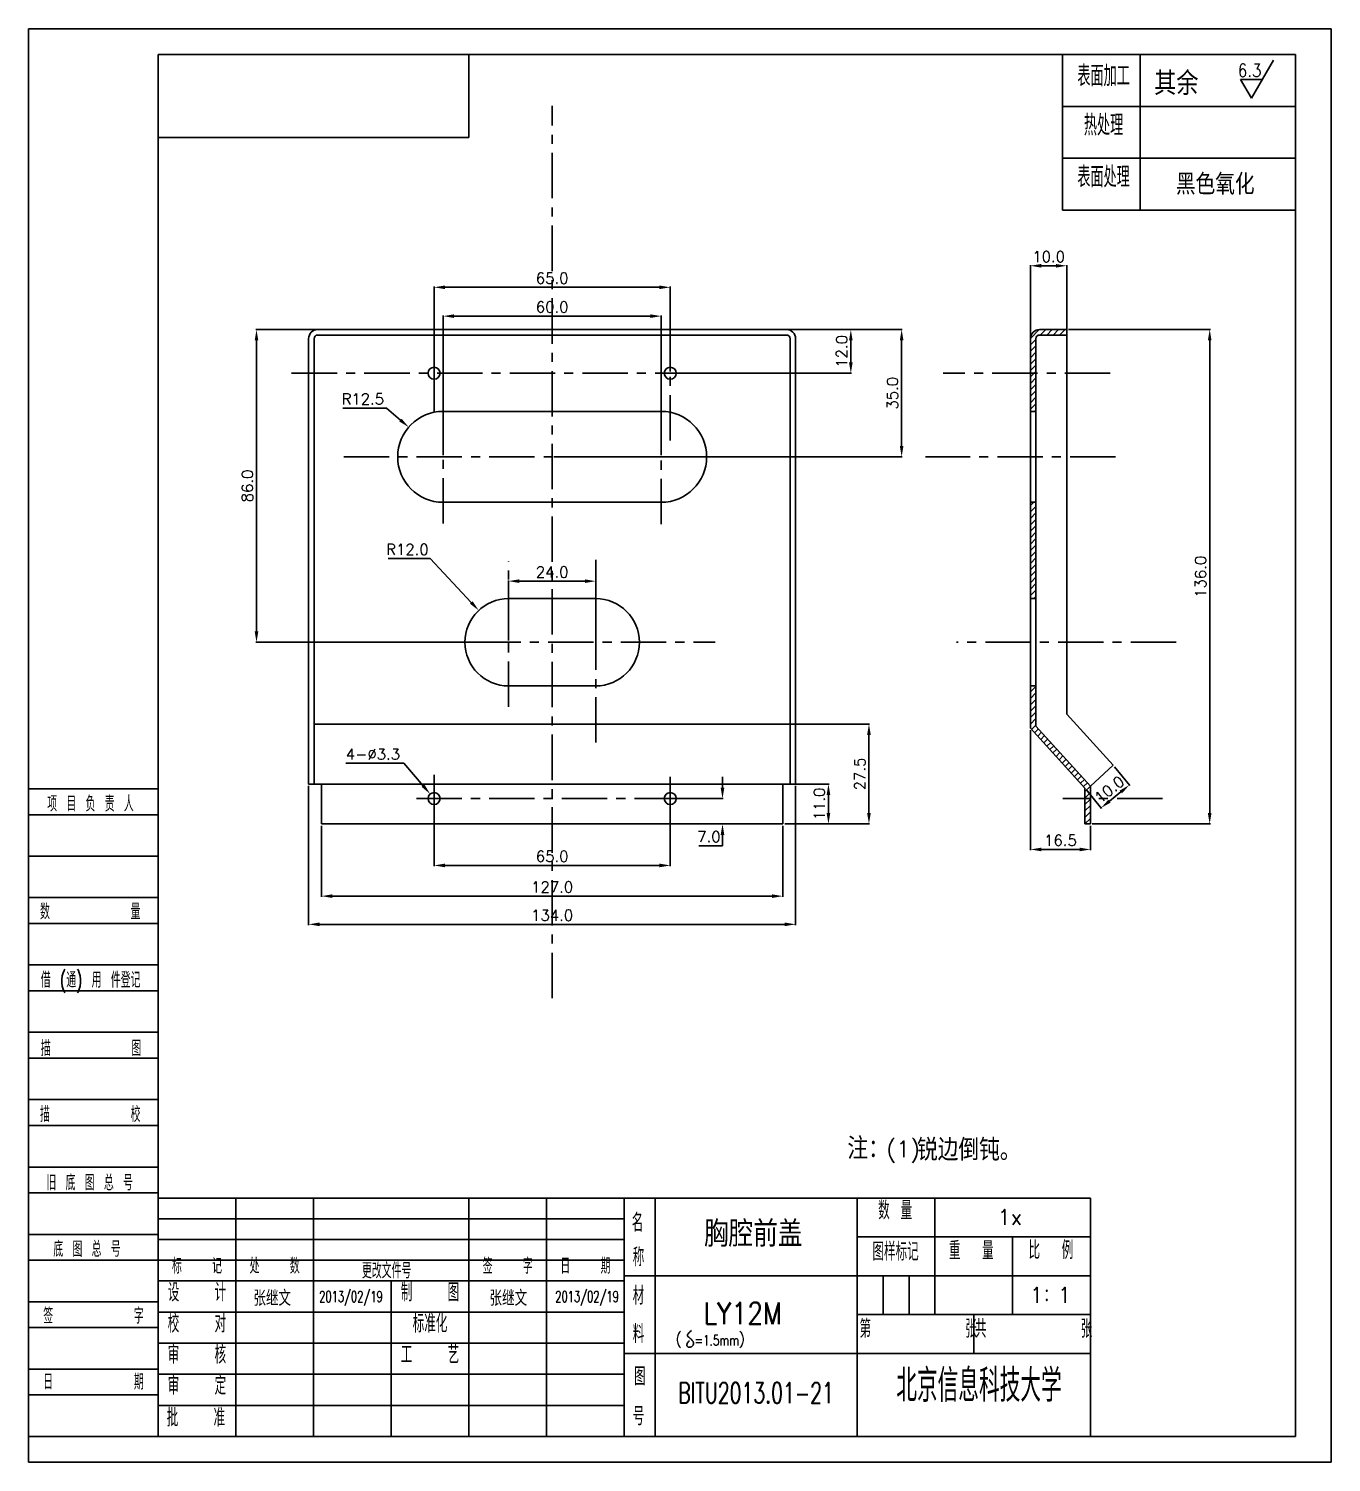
# Model space of a CAD drawing. Extents: x 2854 to 5858, y -1165 to 723.
# Drawn here: x 4262.7 to 4621.1, y -195.5 to 198.8 of the extents above; entities that cross this region are included whole.
import ezdxf
from ezdxf.enums import TextEntityAlignment as Align

# ---------------------------------------------------------------- set-up
doc = ezdxf.new("R2010")
doc.units = 0
doc.header["$MEASUREMENT"] = 0
doc.linetypes.add('PF_CENTER', pattern=[2, 1.25, -0.25, 0.25, -0.25])
doc.layers.get('0').update_dxf_attribs({"linetype": 'CONTINUOUS'})
doc.layers.get('DEFPOINTS').update_dxf_attribs({"linetype": 'CONTINUOUS'})
for name, color, linetype in [('SMPEN_CENTER', 4, 'PF_CENTER'), ('SMPEN_DIM', 3, 'CONTINUOUS'), ('SMPEN_HATCH', 6, 'CONTINUOUS'), ('SMPEN_TEXT', 6, 'CONTINUOUS'), ('SMPEN_THICK', 7, 'CONTINUOUS')]:
    doc.layers.add(name, color=color, linetype=linetype)
doc.styles.get("Standard").update_dxf_attribs({"font": 'txt.shx', "bigfont": 'hshztxt.shx'})
doc.styles.add('STYLE1', font='complex.shx', dxfattribs={"bigfont": 'hzdx.shx'})
doc.dimstyles.get("Standard").update_dxf_attribs({"dimtxt": 3, "dimasz": 3, "dimexe": 0.18, "dimexo": 0.5, "dimgap": 1, "dimtad": 1, "dimtoh": 1, "dimdec": 1, "dimzin": 0, "dimdsep": 46, "dimtxsty": 'Standard', "dimcen": 0, "dimadec": 1, "dimazin": 0, "dimtfac": 1, "dimtdec": 1, "dimtofl": 0, "dimtmove": 0, "dimatfit": 3, "dimfxl": 0, "dimtolj": 1, "dimtzin": 0, "dimarcsym": 0})
doc.dimstyles.new('STANDARD$0', dxfattribs={"dimtxt": 3, "dimasz": 3, "dimexe": 0.18, "dimexo": 0.5, "dimgap": 1, "dimtad": 1, "dimtoh": 1, "dimdec": 1, "dimzin": 0, "dimdsep": 46, "dimtxsty": 'Standard', "dimcen": 0, "dimadec": 1, "dimazin": 0, "dimtfac": 1, "dimtdec": 1, "dimtofl": 0, "dimtmove": 0, "dimatfit": 3, "dimfxl": 0, "dimtolj": 1, "dimtzin": 0, "dimarcsym": 0})

# ---------------------------------------------------------------- blocks, each defined once
blk = doc.blocks.new('ADDBOX3')
at = {"layer": 'SMPEN_THICK', "ltscale": 8}
for p, q in [((-45, -30), (-45, 0)), ((-30, 0), (-30, -30)), ((-45, -10), (0, -10)), ((-45, -20), (0, -20)), ((0, -30), (-45, -30))]:
    blk.add_line(p, q, dxfattribs=at)
at = {"layer": 'SMPEN_TEXT', "ltscale": 8, "width": 0.667}
for s, p in [('表面加工', (-37.05, -7.32)), ('热处理', (-37.05, -16.82)), ('表面处理', (-37.05, -26.82))]:
    blk.add_text(s, height=4, dxfattribs=at).set_placement(p, align=Align.BOTTOM_CENTER)
at = {"layer": 'SMPEN_TEXT', "ltscale": 8}
for tag, p in [('HEATTREATMENT', (-15.54, -17.14)), ('SURFACETREATMENT', (-13.33, -26.97))]:
    blk.add_attdef(tag, text='', height=3.5, dxfattribs=at).set_placement(p, align=Align.BOTTOM_CENTER)
blk = doc.blocks.new('ADDBOX')
for p, q in [((0, 125), (0, 0)), ((0, 125), (25, 125)), ((25, 0), (25, 125))]:
    blk.add_line(p, q)
at = {"color": 1}
for p, q in [((0, 120), (25, 120)), ((0, 99), (25, 99)), ((0, 86), (25, 86)), ((0, 73), (25, 73)), ((0, 60), (25, 60)), ((0, 47), (25, 47)), ((0, 21), (25, 21)), ((0, 8), (25, 8))]:
    blk.add_line(p, q, dxfattribs=at)
for points in [[(0, 112), (25, 112)], [(0, 34), (25, 34)]]:
    blk.add_lwpolyline(points, dxfattribs=at)
for points in [[(0, 104), (25, 104)], [(0, 91), (25, 91)], [(0, 78), (25, 78)], [(0, 65), (25, 65)], [(0, 52), (25, 52)], [(0, 39), (25, 39)], [(0, 26), (25, 26)], [(0, 13), (25, 13)], [(0, 0), (25, 0)]]:
    blk.add_lwpolyline(points)
at = {"color": 1, "width": 0.67}
for s, p in [('项 目 负 责 人', (3.58, 120.61)), ('数        量', (2.2, 99.8)), ('借 (通) 用 件登记', (2.35, 86.62)), ('描        图', (2.35, 73.41)), ('描        校', (2.2, 60.68)), ('旧 底 图 总 号', (3.43, 47.48)), (' 底 图 总 号', (2.97, 34.66)), ('签        字', (2.82, 21.77)), ('日        期', (2.82, 9.04))]:
    blk.add_text(s, height=3, dxfattribs=at).set_placement(p)
at = {"color": 1, "ltscale": 20, "width": 0.67}
blk.add_attdef('PRJMANAGER', text='', height=3.5, dxfattribs=at).set_placement((1.5, 113), align=Align.BOTTOM_LEFT)
at = {"color": 1, "width": 0.67}
for tag, p in [('NUM', (1.5, 92)), ('DRAFTER', (1.5, 66)), ('DVERI', (1.5, 53)), ('OLDDRAWNO', (1.5, 40)), ('DRAWNO', (1.5, 27)), ('SIGNER', (1.5, 14)), ('DATE', (1.5, 1))]:
    blk.add_attdef(tag, text='', height=3.5, dxfattribs=at).set_placement(p, align=Align.BOTTOM_LEFT)
blk = doc.blocks.new('*D774')
at = {"layer": 'DEFPOINTS', "color": 0, "ltscale": 10}
for p in [(4439.19, -12.97), (4439.19, -19.97), (4453.56, -19.97)]:
    blk.add_point(p, dxfattribs=at)
at = {"layer": 'SMPEN_DIM', "color": 0, "lineweight": -2, "ltscale": 10}
for p, q in [((4453.56, -9.97), (4453.56, -6.97)), ((4439.69, -12.97), (4453.74, -12.97)), ((4439.69, -19.97), (4453.74, -19.97)), ((4453.56, -22.97), (4453.56, -25.97)), ((4453.56, -25.97), (4447.06, -25.97))]:
    blk.add_line(p, q, dxfattribs=at)
at = {"layer": 'SMPEN_DIM', "color": 0, "ltscale": 10}
for points in [[(4453.06, -9.97), (4454.06, -9.97), (4453.56, -12.97)], [(4453.06, -22.97), (4454.06, -22.97), (4453.56, -19.97)]]:
    blk.add_solid(points, dxfattribs=at)
at = {"layer": 'SMPEN_DIM', "color": 0, "ltscale": 10, "insert": (4449.81, -23.47), "char_height": 3, "attachment_point": 5}
blk.add_mtext('\\A1;7.0', dxfattribs=at)
blk = doc.blocks.new('*D773')
at = {"layer": 'DEFPOINTS', "color": 0, "ltscale": 10}
for p in [(4373.12, -11.72), (4375.26, -14.23)]:
    blk.add_point(p, dxfattribs=at)
at = {"layer": 'SMPEN_DIM', "color": 0, "lineweight": -2, "ltscale": 10}
for p, q in [((4349.9, -3.26), (4365.9, -3.26)), ((4365.9, -3.26), (4371.17, -9.43))]:
    blk.add_line(p, q, dxfattribs=at)
at = {"layer": 'SMPEN_DIM', "color": 0, "ltscale": 10}
blk.add_solid([(4371.55, -9.11), (4370.79, -9.76), (4373.12, -11.72)], dxfattribs=at)
at = {"layer": 'SMPEN_DIM', "color": 0, "ltscale": 10, "insert": (4357.4, -0.76), "char_height": 3, "attachment_point": 5}
blk.add_mtext('\\A1;4-∅3.3', dxfattribs=at)
blk = doc.blocks.new('*D772')
at = {"layer": 'DEFPOINTS', "color": 0, "ltscale": 10}
for p in [(4374.19, -12.97), (4439.19, -12.97), (4439.19, -31.37)]:
    blk.add_point(p, dxfattribs=at)
at = {"layer": 'SMPEN_DIM', "color": 0, "lineweight": -2, "ltscale": 10}
for p, q in [((4374.19, -13.47), (4374.19, -31.55)), ((4439.19, -13.47), (4439.19, -31.55)), ((4377.19, -31.37), (4436.19, -31.37))]:
    blk.add_line(p, q, dxfattribs=at)
at = {"layer": 'SMPEN_DIM', "color": 0, "ltscale": 10}
for points in [[(4377.19, -30.87), (4377.19, -31.87), (4374.19, -31.37)], [(4436.19, -30.87), (4436.19, -31.87), (4439.19, -31.37)]]:
    blk.add_solid(points, dxfattribs=at)
at = {"layer": 'SMPEN_DIM', "color": 0, "ltscale": 10, "insert": (4406.69, -28.87), "char_height": 3, "attachment_point": 5}
blk.add_mtext('\\A1;65.0', dxfattribs=at)
blk = doc.blocks.new('*D771')
at = {"layer": 'DEFPOINTS', "color": 0, "ltscale": 10}
for p in [(4339.69, -8.97), (4473.69, -8.97), (4473.69, -47.57)]:
    blk.add_point(p, dxfattribs=at)
at = {"layer": 'SMPEN_DIM', "color": 0, "lineweight": -2, "ltscale": 10}
for p, q in [((4339.69, -9.47), (4339.69, -47.75)), ((4473.69, -9.47), (4473.69, -47.75)), ((4342.69, -47.57), (4470.69, -47.57))]:
    blk.add_line(p, q, dxfattribs=at)
at = {"layer": 'SMPEN_DIM', "color": 0, "ltscale": 10}
for points in [[(4342.69, -47.07), (4342.69, -48.07), (4339.69, -47.57)], [(4470.69, -47.07), (4470.69, -48.07), (4473.69, -47.57)]]:
    blk.add_solid(points, dxfattribs=at)
at = {"layer": 'SMPEN_DIM', "color": 0, "ltscale": 10, "insert": (4406.69, -45.07), "char_height": 3, "attachment_point": 5}
blk.add_mtext('\\A1;134.0', dxfattribs=at)
blk = doc.blocks.new('*D785')
at = {"layer": 'DEFPOINTS', "color": 0, "ltscale": 10}
for p in [(4418.69, 46.82), (4394.69, 30.01), (4418.69, 30.01)]:
    blk.add_point(p, dxfattribs=at)
at = {"layer": 'SMPEN_DIM', "color": 0, "lineweight": -2, "ltscale": 10}
for p, q in [((4394.69, 30.51), (4394.69, 47)), ((4397.69, 46.82), (4415.69, 46.82)), ((4418.69, 30.51), (4418.69, 47))]:
    blk.add_line(p, q, dxfattribs=at)
at = {"layer": 'SMPEN_DIM', "color": 0, "ltscale": 10}
for points in [[(4397.69, 47.32), (4397.69, 46.32), (4394.69, 46.82)], [(4415.69, 47.32), (4415.69, 46.32), (4418.69, 46.82)]]:
    blk.add_solid(points, dxfattribs=at)
at = {"layer": 'SMPEN_DIM', "color": 0, "ltscale": 10, "insert": (4406.69, 49.32), "char_height": 3, "attachment_point": 5}
blk.add_mtext('\\A1;24.0', dxfattribs=at)
blk = doc.blocks.new('*D786')
at = {"layer": 'DEFPOINTS', "color": 0, "ltscale": 10}
for p in [(4386.49, 38.77), (4394.69, 30.01)]:
    blk.add_point(p, dxfattribs=at)
at = {"layer": 'SMPEN_DIM', "color": 0, "lineweight": -2, "ltscale": 10}
for p, q in [((4361.61, 53.05), (4373.11, 53.05)), ((4373.11, 53.05), (4384.44, 40.96))]:
    blk.add_line(p, q, dxfattribs=at)
at = {"layer": 'SMPEN_DIM', "color": 0, "ltscale": 10}
blk.add_solid([(4384.8, 41.3), (4384.07, 40.62), (4386.49, 38.77)], dxfattribs=at)
at = {"layer": 'SMPEN_DIM', "color": 0, "ltscale": 10, "insert": (4366.86, 55.55), "char_height": 3, "attachment_point": 5}
blk.add_mtext('\\A1;R12.0', dxfattribs=at)
blk = doc.blocks.new('*D787')
at = {"layer": 'DEFPOINTS', "color": 0, "ltscale": 10}
for p in [(4439.19, 127.64), (4374.19, 104.01), (4439.19, 104.01)]:
    blk.add_point(p, dxfattribs=at)
at = {"layer": 'SMPEN_DIM', "color": 0, "lineweight": -2, "ltscale": 10}
for p, q in [((4374.19, 104.51), (4374.19, 127.82)), ((4377.19, 127.64), (4436.19, 127.64)), ((4439.19, 104.51), (4439.19, 127.82))]:
    blk.add_line(p, q, dxfattribs=at)
at = {"layer": 'SMPEN_DIM', "color": 0, "ltscale": 10}
for points in [[(4377.19, 128.14), (4377.19, 127.14), (4374.19, 127.64)], [(4436.19, 128.14), (4436.19, 127.14), (4439.19, 127.64)]]:
    blk.add_solid(points, dxfattribs=at)
at = {"layer": 'SMPEN_DIM', "color": 0, "ltscale": 10, "insert": (4406.69, 130.14), "char_height": 3, "attachment_point": 5}
blk.add_mtext('\\A1;65.0', dxfattribs=at)
blk = doc.blocks.new('*D788')
at = {"layer": 'DEFPOINTS', "color": 0, "ltscale": 10}
for p in [(4436.69, 119.71), (4376.69, 81.01), (4436.69, 81.01)]:
    blk.add_point(p, dxfattribs=at)
at = {"layer": 'SMPEN_DIM', "color": 0, "lineweight": -2, "ltscale": 10}
for p, q in [((4376.69, 81.51), (4376.69, 119.89)), ((4379.69, 119.71), (4433.69, 119.71)), ((4436.69, 81.51), (4436.69, 119.89))]:
    blk.add_line(p, q, dxfattribs=at)
at = {"layer": 'SMPEN_DIM', "color": 0, "ltscale": 10}
for points in [[(4379.69, 120.21), (4379.69, 119.21), (4376.69, 119.71)], [(4433.69, 120.21), (4433.69, 119.21), (4436.69, 119.71)]]:
    blk.add_solid(points, dxfattribs=at)
at = {"layer": 'SMPEN_DIM', "color": 0, "ltscale": 10, "insert": (4406.69, 122.21), "char_height": 3, "attachment_point": 5}
blk.add_mtext('\\A1;60.0', dxfattribs=at)
blk = doc.blocks.new('*D789')
at = {"layer": 'DEFPOINTS', "color": 0, "ltscale": 10}
for p in [(4367.22, 89.17), (4376.69, 81.01)]:
    blk.add_point(p, dxfattribs=at)
at = {"layer": 'SMPEN_DIM', "color": 0, "lineweight": -2, "ltscale": 10}
for p, q in [((4349.11, 94.43), (4361.11, 94.43)), ((4361.11, 94.43), (4364.95, 91.12))]:
    blk.add_line(p, q, dxfattribs=at)
at = {"layer": 'SMPEN_DIM', "color": 0, "ltscale": 10}
blk.add_solid([(4365.27, 91.5), (4364.62, 90.75), (4367.22, 89.17)], dxfattribs=at)
at = {"layer": 'SMPEN_DIM', "color": 0, "ltscale": 10, "insert": (4354.61, 96.93), "char_height": 3, "attachment_point": 5}
blk.add_mtext('\\A1;R12.5', dxfattribs=at)
blk = doc.blocks.new('*D790')
at = {"layer": 'DEFPOINTS', "color": 0, "ltscale": 10}
for p in [(4439.19, 116.01), (4488.87, 116.01), (4439.19, 104.01)]:
    blk.add_point(p, dxfattribs=at)
at = {"layer": 'SMPEN_DIM', "color": 0, "lineweight": -2, "ltscale": 10}
for p, q in [((4439.69, 116.01), (4489.05, 116.01)), ((4488.87, 107.01), (4488.87, 113.01)), ((4439.69, 104.01), (4489.05, 104.01))]:
    blk.add_line(p, q, dxfattribs=at)
at = {"layer": 'SMPEN_DIM', "color": 0, "ltscale": 10}
for points in [[(4488.37, 113.01), (4489.37, 113.01), (4488.87, 116.01)], [(4488.37, 107.01), (4489.37, 107.01), (4488.87, 104.01)]]:
    blk.add_solid(points, dxfattribs=at)
at = {"layer": 'SMPEN_DIM', "color": 0, "ltscale": 10, "insert": (4486.37, 110.01), "char_height": 3, "attachment_point": 5, "rotation": 90}
blk.add_mtext('\\A1;12.0', dxfattribs=at)
blk = doc.blocks.new('*D791')
at = {"layer": 'DEFPOINTS', "color": 0, "ltscale": 10}
for p in [(4406.69, 116.01), (4406.69, 81.01), (4502.85, 81.01)]:
    blk.add_point(p, dxfattribs=at)
at = {"layer": 'SMPEN_DIM', "color": 0, "lineweight": -2, "ltscale": 10}
for p, q in [((4407.19, 116.01), (4503.03, 116.01)), ((4502.85, 113.01), (4502.85, 84.01)), ((4407.19, 81.01), (4503.03, 81.01))]:
    blk.add_line(p, q, dxfattribs=at)
at = {"layer": 'SMPEN_DIM', "color": 0, "ltscale": 10}
for points in [[(4502.35, 113.01), (4503.35, 113.01), (4502.85, 116.01)], [(4502.35, 84.01), (4503.35, 84.01), (4502.85, 81.01)]]:
    blk.add_solid(points, dxfattribs=at)
at = {"layer": 'SMPEN_DIM', "color": 0, "ltscale": 10, "insert": (4500.35, 98.51), "char_height": 3, "attachment_point": 5, "rotation": 90}
blk.add_mtext('\\A1;35.0', dxfattribs=at)
blk = doc.blocks.new('*D792')
at = {"layer": 'DEFPOINTS', "color": 0, "ltscale": 10}
for p in [(4374.19, 116.01), (4325.34, 30.01), (4394.69, 30.01)]:
    blk.add_point(p, dxfattribs=at)
at = {"layer": 'SMPEN_DIM', "color": 0, "lineweight": -2, "ltscale": 10}
for p, q in [((4373.69, 116.01), (4325.16, 116.01)), ((4325.34, 113.01), (4325.34, 33.01)), ((4394.19, 30.01), (4325.16, 30.01))]:
    blk.add_line(p, q, dxfattribs=at)
at = {"layer": 'SMPEN_DIM', "color": 0, "ltscale": 10}
for points in [[(4324.84, 113.01), (4325.84, 113.01), (4325.34, 116.01)], [(4324.84, 33.01), (4325.84, 33.01), (4325.34, 30.01)]]:
    blk.add_solid(points, dxfattribs=at)
at = {"layer": 'SMPEN_DIM', "color": 0, "ltscale": 10, "insert": (4322.84, 73.01), "char_height": 3, "attachment_point": 5, "rotation": 90}
blk.add_mtext('\\A1;86.0', dxfattribs=at)
blk = doc.blocks.new('*D793')
at = {"layer": 'DEFPOINTS', "color": 0, "ltscale": 10}
for p in [(4548.3, 133.56), (4538.3, 104.01), (4548.3, 104.01)]:
    blk.add_point(p, dxfattribs=at)
at = {"layer": 'SMPEN_DIM', "color": 0, "lineweight": -2, "ltscale": 10}
for p, q in [((4538.3, 104.51), (4538.3, 133.74)), ((4541.3, 133.56), (4545.3, 133.56)), ((4548.3, 104.51), (4548.3, 133.74))]:
    blk.add_line(p, q, dxfattribs=at)
at = {"layer": 'SMPEN_DIM', "color": 0, "ltscale": 10}
for points in [[(4541.3, 134.06), (4541.3, 133.06), (4538.3, 133.56)], [(4545.3, 134.06), (4545.3, 133.06), (4548.3, 133.56)]]:
    blk.add_solid(points, dxfattribs=at)
at = {"layer": 'SMPEN_DIM', "color": 0, "ltscale": 10, "insert": (4543.3, 136.06), "char_height": 3, "attachment_point": 5}
blk.add_mtext('\\A1;10.0', dxfattribs=at)
blk = doc.blocks.new('*D794')
at = {"layer": 'DEFPOINTS', "color": 0, "ltscale": 10}
for p in [(4538.3, 6.37), (4554.8, -19.97), (4554.8, -26.98)]:
    blk.add_point(p, dxfattribs=at)
at = {"layer": 'SMPEN_DIM', "color": 0, "lineweight": -2, "ltscale": 10}
for p, q in [((4538.3, 5.87), (4538.3, -27.16)), ((4554.8, -20.47), (4554.8, -27.16)), ((4541.3, -26.98), (4551.8, -26.98))]:
    blk.add_line(p, q, dxfattribs=at)
at = {"layer": 'SMPEN_DIM', "color": 0, "ltscale": 10}
for points in [[(4541.3, -26.48), (4541.3, -27.48), (4538.3, -26.98)], [(4551.8, -26.48), (4551.8, -27.48), (4554.8, -26.98)]]:
    blk.add_solid(points, dxfattribs=at)
at = {"layer": 'SMPEN_DIM', "color": 0, "ltscale": 10, "insert": (4546.55, -24.48), "char_height": 3, "attachment_point": 5}
blk.add_mtext('\\A1;16.5', dxfattribs=at)
blk = doc.blocks.new('*D795')
at = {"layer": 'DEFPOINTS', "color": 0, "ltscale": 10}
for p in [(4561.09, -3.83), (4553.3, -10.13), (4565.49, -9.27)]:
    blk.add_point(p, dxfattribs=at)
at = {"layer": 'SMPEN_DIM', "color": 0, "lineweight": -2, "ltscale": 10}
for p, q in [((4561.4, -4.22), (4565.6, -9.41)), ((4553.61, -10.52), (4557.81, -15.71)), ((4560.03, -13.69), (4563.15, -11.16))]:
    blk.add_line(p, q, dxfattribs=at)
at = {"layer": 'SMPEN_DIM', "color": 0, "ltscale": 10}
for points in [[(4562.84, -10.77), (4563.47, -11.55), (4565.49, -9.27)], [(4559.72, -13.3), (4560.34, -14.08), (4557.7, -15.57)]]:
    blk.add_solid(points, dxfattribs=at)
at = {"layer": 'SMPEN_DIM', "color": 0, "ltscale": 10, "insert": (4560.02, -10.48), "char_height": 3, "attachment_point": 5, "rotation": 38.9548}
blk.add_mtext('\\A1;10.0', dxfattribs=at)
blk = doc.blocks.new('*D796')
at = {"layer": 'DEFPOINTS', "color": 0, "ltscale": 10}
for p in [(4470.19, -8.97), (4470.19, -19.97), (4482.71, -19.97)]:
    blk.add_point(p, dxfattribs=at)
at = {"layer": 'SMPEN_DIM', "color": 0, "lineweight": -2, "ltscale": 10}
for p, q in [((4470.69, -8.97), (4482.89, -8.97)), ((4482.71, -11.97), (4482.71, -16.97)), ((4470.69, -19.97), (4482.89, -19.97))]:
    blk.add_line(p, q, dxfattribs=at)
at = {"layer": 'SMPEN_DIM', "color": 0, "ltscale": 10}
for points in [[(4482.21, -11.97), (4483.21, -11.97), (4482.71, -8.97)], [(4482.21, -16.97), (4483.21, -16.97), (4482.71, -19.97)]]:
    blk.add_solid(points, dxfattribs=at)
at = {"layer": 'SMPEN_DIM', "color": 0, "ltscale": 10, "insert": (4480.21, -14.47), "char_height": 3, "attachment_point": 5, "rotation": 90}
blk.add_mtext('\\A1;11.0', dxfattribs=at)
blk = doc.blocks.new('*D797')
at = {"layer": 'DEFPOINTS', "color": 0, "ltscale": 10}
for p in [(4470.19, 7.53), (4470.19, -19.97), (4493.85, -19.97)]:
    blk.add_point(p, dxfattribs=at)
at = {"layer": 'SMPEN_DIM', "color": 0, "lineweight": -2, "ltscale": 10}
for p, q in [((4470.69, 7.53), (4494.03, 7.53)), ((4493.85, 4.53), (4493.85, -16.97)), ((4470.69, -19.97), (4494.03, -19.97))]:
    blk.add_line(p, q, dxfattribs=at)
at = {"layer": 'SMPEN_DIM', "color": 0, "ltscale": 10}
for points in [[(4493.35, 4.53), (4494.35, 4.53), (4493.85, 7.53)], [(4493.35, -16.97), (4494.35, -16.97), (4493.85, -19.97)]]:
    blk.add_solid(points, dxfattribs=at)
at = {"layer": 'SMPEN_DIM', "color": 0, "ltscale": 10, "insert": (4491.35, -6.22), "char_height": 3, "attachment_point": 5, "rotation": 90}
blk.add_mtext('\\A1;27.5', dxfattribs=at)
blk = doc.blocks.new('*D798')
at = {"layer": 'DEFPOINTS', "color": 0, "ltscale": 10}
for p in [(4548.3, 116.01), (4554.8, -19.97), (4587.61, -19.97)]:
    blk.add_point(p, dxfattribs=at)
at = {"layer": 'SMPEN_DIM', "color": 0, "lineweight": -2, "ltscale": 10}
for p, q in [((4548.8, 116.01), (4587.79, 116.01)), ((4587.61, 113.01), (4587.61, -16.97)), ((4555.3, -19.97), (4587.79, -19.97))]:
    blk.add_line(p, q, dxfattribs=at)
at = {"layer": 'SMPEN_DIM', "color": 0, "ltscale": 10}
for points in [[(4587.11, 113.01), (4588.11, 113.01), (4587.61, 116.01)], [(4587.11, -16.97), (4588.11, -16.97), (4587.61, -19.97)]]:
    blk.add_solid(points, dxfattribs=at)
at = {"layer": 'SMPEN_DIM', "color": 0, "ltscale": 10, "insert": (4585.11, 48.02), "char_height": 3, "attachment_point": 5, "rotation": 90}
blk.add_mtext('\\A1;136.0', dxfattribs=at)
blk = doc.blocks.new('*D799')
at = {"layer": 'DEFPOINTS', "color": 0, "ltscale": 10}
for p in [(4343.19, -19.97), (4470.19, -19.97), (4470.19, -39.81)]:
    blk.add_point(p, dxfattribs=at)
at = {"layer": 'SMPEN_DIM', "color": 0, "lineweight": -2, "ltscale": 10}
for p, q in [((4343.19, -20.47), (4343.19, -39.99)), ((4470.19, -20.47), (4470.19, -39.99)), ((4346.19, -39.81), (4467.19, -39.81))]:
    blk.add_line(p, q, dxfattribs=at)
at = {"layer": 'SMPEN_DIM', "color": 0, "ltscale": 10}
for points in [[(4346.19, -39.31), (4346.19, -40.31), (4343.19, -39.81)], [(4467.19, -39.31), (4467.19, -40.31), (4470.19, -39.81)]]:
    blk.add_solid(points, dxfattribs=at)
at = {"layer": 'SMPEN_DIM', "color": 0, "ltscale": 10, "insert": (4406.69, -37.31), "char_height": 3, "attachment_point": 5}
blk.add_mtext('\\A1;127.0', dxfattribs=at)

msp = doc.modelspace()

# ---------------------------------------------------------------- hatches: boundary and pattern name
at = {"layer": 'SMPEN_HATCH', "ltscale": 10}
h = msp.add_hatch(dxfattribs=at)
h.set_pattern_fill('ANSI31', color=256, scale=10, style=0)
h.paths.add_polyline_path([(4548.3, 116.01), (4540.8, 116.01, 0.414214), (4538.3, 113.51), (4538.3, 104.01), (4539.8, 104.01), (4539.8, 113.51, -0.414214), (4540.8, 114.51), (4548.3, 114.51)])
h.paths.add_polyline_path([(4539.8, 104.01), (4538.3, 104.01), (4538.3, 93.51), (4539.8, 93.51)])
h.paths.add_polyline_path([(4539.8, 68.51), (4538.3, 68.51), (4538.3, 42.01), (4539.8, 42.01)])
h.paths.add_polyline_path([(4539.8, 18.01), (4538.3, 18.01), (4538.3, 6.37), (4553.3, -10.13), (4553.3, -12.97), (4554.8, -12.97), (4554.8, -9.55), (4539.8, 6.95)])
h.paths.add_polyline_path([(4554.8, -12.97), (4553.3, -12.97), (4553.3, -19.97), (4554.8, -19.97)])

# ---------------------------------------------------------------- linework, layer by layer
for p, q in [((4298.28, 191.65), (4611.21, 191.65)), ((4298.28, -188.41), (4611.21, -188.41))]:
    msp.add_line(p, q)
at = {"linetype": 'Continuous'}
for p, q in [((4298.28, -188.41), (4298.28, 191.65)), ((4611.21, -188.41), (4611.21, 191.65))]:
    msp.add_line(p, q, dxfattribs=at)
at = {"ltscale": 10}
for p, q in [((4406.69, 116.01), (4342.19, 116.01)), ((4406.69, 114.51), (4342.19, 114.51)), ((4406.69, 116.01), (4471.19, 116.01)), ((4406.69, 114.51), (4471.19, 114.51)), ((4540.8, 116.01), (4548.3, 116.01)), ((4540.8, 114.51), (4548.3, 114.51)), ((4548.3, 10.23), (4548.3, 116.01)), ((4339.69, -8.97), (4339.69, 113.51)), ((4341.19, 113.51), (4341.19, -8.97)), ((4472.19, 113.51), (4472.19, -8.97)), ((4473.69, -8.97), (4473.69, 113.51)), ((4538.3, 6.37), (4538.3, 113.51)), ((4539.8, 6.95), (4539.8, 113.51)), ((4376.69, 93.51), (4436.69, 93.51)), ((4539.8, 93.51), (4538.3, 93.51)), ((4376.69, 68.51), (4436.69, 68.51)), ((4539.8, 68.51), (4538.3, 68.51)), ((4394.69, 42.01), (4418.69, 42.01)), ((4539.8, 42.01), (4538.3, 42.01)), ((4394.69, 18.01), (4418.69, 18.01)), ((4539.8, 18.01), (4538.3, 18.01)), ((4561.09, -3.83), (4548.3, 10.23)), ((4341.19, 7.53), (4472.19, 7.53)), ((4553.3, -10.13), (4538.3, 6.37)), ((4554.8, -9.55), (4539.8, 6.95)), ((4561.09, -3.83), (4554.8, -9.55)), ((4339.69, -8.97), (4470.19, -8.97)), ((4343.19, -8.97), (4341.69, -8.97)), ((4343.19, -19.97), (4343.19, -8.97)), ((4470.19, -19.97), (4470.19, -8.97)), ((4470.19, -8.97), (4473.69, -8.97)), ((4553.3, -10.13), (4553.3, -19.97)), ((4554.8, -9.55), (4554.8, -19.97)), ((4343.19, -19.97), (4470.19, -19.97)), ((4554.8, -19.97), (4553.3, -19.97))]:
    msp.add_line(p, q, dxfattribs=at)
at = {"color": 7}
for p, q in [((4298.28, -188.41), (4298.28, -122.86)), ((4298.28, -122.86), (4554.78, -122.86)), ((4298.28, -122.86), (4554.78, -122.86)), ((4426.53, -188.41), (4426.53, -122.86)), ((4490.65, -188.41), (4490.65, -122.86)), ((4298.28, -145.66), (4426.53, -145.66)), ((4426.53, -144.23), (4554.78, -144.23)), ((4426.53, -165.61), (4554.78, -165.61))]:
    msp.add_line(p, q, dxfattribs=at)
at = {"color": 6}
for p, q in [((4319.65, -188.41), (4319.65, -122.86)), ((4341.03, -188.41), (4341.03, -122.86)), ((4383.78, -188.41), (4383.78, -122.86)), ((4405.15, -188.41), (4405.15, -122.86)), ((4435.08, -188.41), (4435.08, -122.86)), ((4512.03, -122.86), (4512.03, -154.92)), ((4298.28, -128.56), (4426.53, -128.56)), ((4533.4, -133.54), (4533.4, -154.92)), ((4298.28, -134.26), (4426.53, -134.26)), ((4298.28, -139.96), (4426.53, -139.96)), ((4362.4, -188.41), (4362.4, -145.66)), ((4497.78, -144.23), (4497.78, -154.92)), ((4504.9, -144.23), (4504.9, -154.92)), ((4298.28, -154.21), (4426.53, -154.21)), ((4522.71, -154.92), (4522.71, -165.61)), ((4298.28, -162.76), (4426.53, -162.76)), ((4298.28, -171.31), (4426.53, -171.31)), ((4298.28, -179.86), (4426.53, -179.86))]:
    msp.add_line(p, q, dxfattribs=at)
at = {"ltscale": 10}
for centre in [(4374.19, 104.01), (4439.19, 104.01), (4374.19, -12.97), (4439.19, -12.97)]:
    msp.add_circle(centre, 1.65, dxfattribs=at)
for centre, radius, start, end in [((4342.19, 113.51), 2.5, 90, 180), ((4342.19, 113.51), 1, 90, 180), ((4471.19, 113.51), 2.5, 0, 90), ((4471.19, 113.51), 1, 0, 90), ((4540.8, 113.51), 2.5, 90, 180), ((4540.8, 113.51), 1, 90, 180), ((4376.69, 81.01), 12.5, 90, 270), ((4436.69, 81.01), 12.5, 270, 90), ((4394.69, 30.01), 12, 90, 270), ((4418.69, 30.01), 12, 270, 90)]:
    msp.add_arc(centre, radius, start, end, dxfattribs=at)
at = {"layer": 'SMPEN_CENTER', "ltscale": 10}
for p, q in [((4406.69, -67.88), (4406.69, 177.55)), ((4439.19, 85.51), (4439.19, 125.38)), ((4374.19, 93.26), (4374.19, 114.33)), ((4335.01, 104.01), (4480.18, 104.01)), ((4560.27, 104.01), (4514.32, 104.01)), ((4376.69, 62.67), (4376.69, 99.59)), ((4436.69, 62.46), (4436.69, 101.84)), ((4349.37, 81.01), (4459.84, 81.01)), ((4561.69, 81.01), (4509.43, 81.01)), ((4394.69, 12.24), (4394.69, 52.3)), ((4418.69, 2.41), (4418.69, 52.7)), ((4365.57, 30.01), (4451.57, 30.01)), ((4578.38, 30.01), (4517.97, 30.01)), ((4374.19, -17.35), (4374.19, -6.45)), ((4439.19, -17.71), (4439.19, -6.99)), ((4369.34, -12.97), (4443.53, -12.97)), ((4574.62, -12.97), (4547.21, -12.97))]:
    msp.add_line(p, q, dxfattribs=at)
at = {"layer": 'SMPEN_DIM'}
for p, q in [((4605.17, 190.1), (4599.11, 179.62)), ((4596.13, 184.8), (4602.1, 184.8)), ((4596.13, 184.8), (4599.11, 179.62))]:
    msp.add_line(p, q, dxfattribs=at)
at = {"layer": 'SMPEN_DIM', "ltscale": 10}
msp.add_line((4554.78, -122.86), (4554.78, -188.41), dxfattribs=at)
at = {"layer": 'SMPEN_DIM'}
msp.add_lwpolyline([(4445.05, -159.26), (4444.61, -159.62), (4444.29, -159.91), (4444.07, -160.16), (4443.94, -160.36), (4443.89, -160.53), (4443.9, -160.67), (4443.96, -160.79), (4444.04, -160.9), (4444.15, -161.02), (4444.27, -161.13), (4444.4, -161.24), (4444.53, -161.35), (4444.67, -161.46), (4444.81, -161.57), (4444.94, -161.67), (4445.05, -161.78), (4445.16, -161.88), (4445.25, -161.98), (4445.33, -162.08), (4445.4, -162.18), (4445.45, -162.28), (4445.5, -162.39), (4445.53, -162.49), (4445.55, -162.6), (4445.57, -162.72), (4445.57, -162.83), (4445.56, -162.95), (4445.55, -163.07), (4445.51, -163.19), (4445.47, -163.3), (4445.41, -163.4), (4445.33, -163.5), (4445.24, -163.59), (4445.13, -163.67), (4445.02, -163.73), (4444.89, -163.79), (4444.76, -163.83), (4444.63, -163.86), (4444.5, -163.88), (4444.38, -163.87), (4444.26, -163.86), (4444.15, -163.82), (4444.05, -163.78), (4443.96, -163.72), (4443.89, -163.64), (4443.83, -163.56), (4443.78, -163.47), (4443.76, -163.36), (4443.75, -163.25), (4443.76, -163.13), (4443.8, -163), (4443.86, -162.85), (4443.96, -162.69), (4444.09, -162.51), (4444.25, -162.32), (4444.46, -162.1)], dxfattribs=at)
at = {"layer": 'SMPEN_THICK', "color": 1}
for p, q in [((4262.65, 198.77), (4621.08, 198.77)), ((4412.28, 198.77), (4487.09, 198.77)), ((4412.28, 198.77), (4487.09, 198.77)), ((4262.65, -195.53), (4621.08, -195.53))]:
    msp.add_line(p, q, dxfattribs=at)
at = {"layer": 'SMPEN_THICK', "color": 1, "linetype": 'Continuous'}
for p, q in [((4262.65, -195.53), (4262.65, 198.77)), ((4621.08, -195.53), (4621.08, 198.77)), ((4383.78, 168.85), (4383.78, 191.65)), ((4298.28, 168.85), (4383.78, 168.85)), ((4262.65, -195.53), (4262.65, 86.62))]:
    msp.add_line(p, q, dxfattribs=at)
at = {"layer": 'SMPEN_THICK', "color": 7, "linetype": 'Continuous'}
msp.add_line((4298.28, -102.91), (4298.28, -92.93), dxfattribs=at)
at = {"layer": 'SMPEN_THICK'}
for p, q in [((4490.65, -133.54), (4554.78, -133.54)), ((4490.65, -154.92), (4554.78, -154.92))]:
    msp.add_line(p, q, dxfattribs=at)

# ---------------------------------------------------------------- block references
at = {"layer": 'SMPEN_THICK', "xscale": 1.425000000000068, "yscale": 1.424999999999727, "zscale": 1.425}
for name, p in [('ADDBOX3', (4611.21, 191.65)), ('ADDBOX', (4262.65, -188.41))]:
    msp.add_blockref(name, p, dxfattribs=at)

# ---------------------------------------------------------------- texts
at = {"color": 6, "width": 0.67}
for s, height, p in [('数 量', 4.988, (4501.07, -130.21)), ('图样标记', 4.988, (4501.19, -141.57)), ('重  量', 4.988, (4522.01, -141.28)), ('比  例', 4.988, (4543.93, -141.14)), ('标   记', 4.275, (4308.96, -144.94)), ('处   数', 4.275, (4330.34, -144.94)), ('签   字', 4.275, (4394.46, -144.94)), ('日   期', 4.275, (4415.84, -144.94)), ('设   计', 4.988, (4308.96, -152.78)), ('制   图', 4.988, (4373.09, -152.78)), ('校   对', 4.988, (4308.96, -161.33)), ('标准化', 4.988, (4373.09, -161.33)), ('第        张', 4.988, (4507.4, -162.77)), ('共        张', 4.988, (4539.18, -162.77)), ('审   核', 4.988, (4308.96, -169.88)), ('工   艺', 4.988, (4373.09, -169.88)), ('审   定', 4.988, (4308.96, -178.43)), ('批   准', 4.988, (4308.66, -187.21))]:
    msp.add_text(s, height=height, dxfattribs=at).set_placement(p, align=Align.BOTTOM_CENTER)
at = {"color": 6}
for s, height, width, p in [('名', 4.99, 0.67, (4428.6, -132.09)), ('称', 4.99, 0.67, (4428.87, -141.58)), ('更改文件号', 4.275, 0.67, (4354.35, -144.94)), ('材', 4.99, 0.667, (4428.87, -152.15)), ('料', 4.99, 0.67, (4428.87, -162.73)), ('图', 4.99, 0.67, (4429.23, -174.4)), ('号', 4.99, 0.67, (4428.87, -185.34))]:
    msp.add_text(s, height=height, dxfattribs=dict(at, width=width)).set_placement(p)
at = {"layer": 'SMPEN_DIM', "style": 'STYLE1'}
for s, height, p in [('其余', 6.412, (4578.43, 184.09)), ('黑色氧化', 5.7, (4589.14, 156.28))]:
    msp.add_text(s, height=height, dxfattribs=at).set_placement(p, align=Align.MIDDLE)
at = {"layer": 'SMPEN_DIM'}
for s, height, width, p in [('6.3', 3.562, 0.85, (4598.62, 187.28)), ('=1.5mm', 2.8, 0.75, (4451.99, -161.96))]:
    msp.add_text(s, height=height, dxfattribs=dict(at, width=width)).set_placement(p, align=Align.MIDDLE)
for s, height, p in [('注：', 6, (4493.63, -108.85)), ('(1)', 4.5, (4503.3, -109.69)), ('锐边倒钝。', 6, (4521.32, -109.26)), ('(', 3, (4441.5, -161.76))]:
    msp.add_text(s, height=height, dxfattribs=at).set_placement(p, align=Align.MIDDLE)
at = {"layer": 'SMPEN_DIM', "ltscale": 8}
for s, p in [('1x', (4532.58, -128.12)), ('1：1', (4543.8, -149.5))]:
    msp.add_text(s, height=4.275, dxfattribs=at).set_placement(p, align=Align.MIDDLE)
for s, height, width, p in [('张继文', 4.275, 0.85, (4329.67, -150.16)), ('2013/02/19', 3, 0.6667, (4351.33, -150.16)), ('张继文', 4.275, 0.85, (4394.62, -150.16)), ('2013/02/19', 3, 0.6667, (4416.3, -150.16)), ('LY12M', 5.985, 0.85, (4459.18, -154.54)), ('BITU2013.01-21', 5.7, 0.6667, (4462.77, -176.44))]:
    msp.add_text(s, height=height, dxfattribs=dict(at, width=width)).set_placement(p, align=Align.MIDDLE)
at = {"layer": 'SMPEN_DIM', "text_generation_flag": 2}
msp.add_text('(', height=3, dxfattribs=at).set_placement((4458.85, -161.76), align=Align.MIDDLE)
at = {"layer": 'SMPEN_HATCH'}
msp.add_text('胸腔前盖', height=7.125, dxfattribs=at).set_placement((4462.01, -132.3), align=Align.MIDDLE)
at = {"layer": 'SMPEN_TEXT', "width": 0.667}
msp.add_text('北京信息科技大学', height=8.977, dxfattribs=at).set_placement((4524.13, -181.59), align=Align.BOTTOM_CENTER)

# ---------------------------------------------------------------- dimensions: what is measured, and where the dimension line sits
at = {"layer": 'SMPEN_DIM', "ltscale": 10}
for base, p1, p2, picture, middle in [((4548.3, 133.56), (4538.3, 104.01), (4548.3, 104.01), '*D793', (4543.3, 136.06)), ((4439.19, 127.64), (4374.19, 104.01), (4439.19, 104.01), '*D787', (4406.69, 130.14)), ((4436.69, 119.71), (4376.69, 81.01), (4436.69, 81.01), '*D788', (4406.69, 122.21)), ((4418.69, 46.82), (4394.69, 30.01), (4418.69, 30.01), '*D785', (4406.69, 49.32)), ((4554.8, -26.98), (4538.3, 6.37), (4554.8, -19.97), '*D794', (4546.55, -24.48)), ((4439.19, -31.37), (4374.19, -12.97), (4439.19, -12.97), '*D772', (4406.69, -28.87))]:
    dim = msp.add_linear_dim(base=base, p1=p1, p2=p2, dimstyle='STANDARD$0', dxfattribs=at)
    dim.commit()
    dim.dimension.update_dxf_attribs({"geometry": picture, "text_midpoint": middle})
for base, p1, p2, picture, middle in [((4325.34, 30.01), (4374.19, 116.01), (4394.69, 30.01), '*D792', (4322.84, 73.01)), ((4502.85, 81.01), (4406.69, 116.01), (4406.69, 81.01), '*D791', (4500.35, 98.51)), ((4488.87, 116.01), (4439.19, 104.01), (4439.19, 116.01), '*D790', (4486.37, 110.01)), ((4587.61, -19.97), (4548.3, 116.01), (4554.8, -19.97), '*D798', (4585.11, 48.02)), ((4493.85, -19.97), (4470.19, 7.53), (4470.19, -19.97), '*D797', (4491.35, -6.22)), ((4453.56, -19.97), (4439.19, -12.97), (4439.19, -19.97), '*D774', (4449.81, -23.47)), ((4482.71, -19.97), (4470.19, -8.97), (4470.19, -19.97), '*D796', (4480.21, -14.47))]:
    dim = msp.add_linear_dim(base=base, p1=p1, p2=p2, angle=90, dimstyle='STANDARD$0', dxfattribs=at)
    dim.commit()
    dim.dimension.update_dxf_attribs({"geometry": picture, "text_midpoint": middle})
for center, mpoint, picture, middle in [((4376.69, 81.01), (4367.22, 89.17), '*D789', (4354.61, 94.43)), ((4394.69, 30.01), (4386.49, 38.77), '*D786', (4366.86, 53.05))]:
    dim = msp.add_radius_dim(center=center, mpoint=mpoint, dimstyle='Standard', dxfattribs=at)
    dim.commit()
    dim.dimension.update_dxf_attribs({"geometry": picture, "text_midpoint": middle, "dimtype": 164})
dim = msp.add_diameter_dim_2p(p1=(4375.26, -14.23), p2=(4373.12, -11.72), text='4-<>', dimstyle='Standard', dxfattribs=at)
dim.commit()
dim.dimension.update_dxf_attribs({"geometry": '*D773', "text_midpoint": (4357.4, -3.26), "dimtype": 163})
dim = msp.add_aligned_dim(p1=(4553.3, -10.13), p2=(4561.09, -3.83), distance=-7, dimstyle='STANDARD$0', dxfattribs=at)
dim.commit()
dim.dimension.update_dxf_attribs({"geometry": '*D795', "text_midpoint": (4560.02, -10.48)})
for base, p1, p2, picture, middle in [((4473.69, -47.57), (4339.69, -8.97), (4473.69, -8.97), '*D771', (4406.69, -47.57)), ((4470.19, -39.81), (4343.19, -19.97), (4470.19, -19.97), '*D799', (4406.69, -39.81))]:
    dim = msp.add_linear_dim(base=base, p1=p1, p2=p2, dimstyle='STANDARD$0', dxfattribs=at)
    dim.commit()
    dim.dimension.update_dxf_attribs({"geometry": picture, "text_midpoint": middle, "dimtype": 160})

doc.saveas('drawing.dxf')
